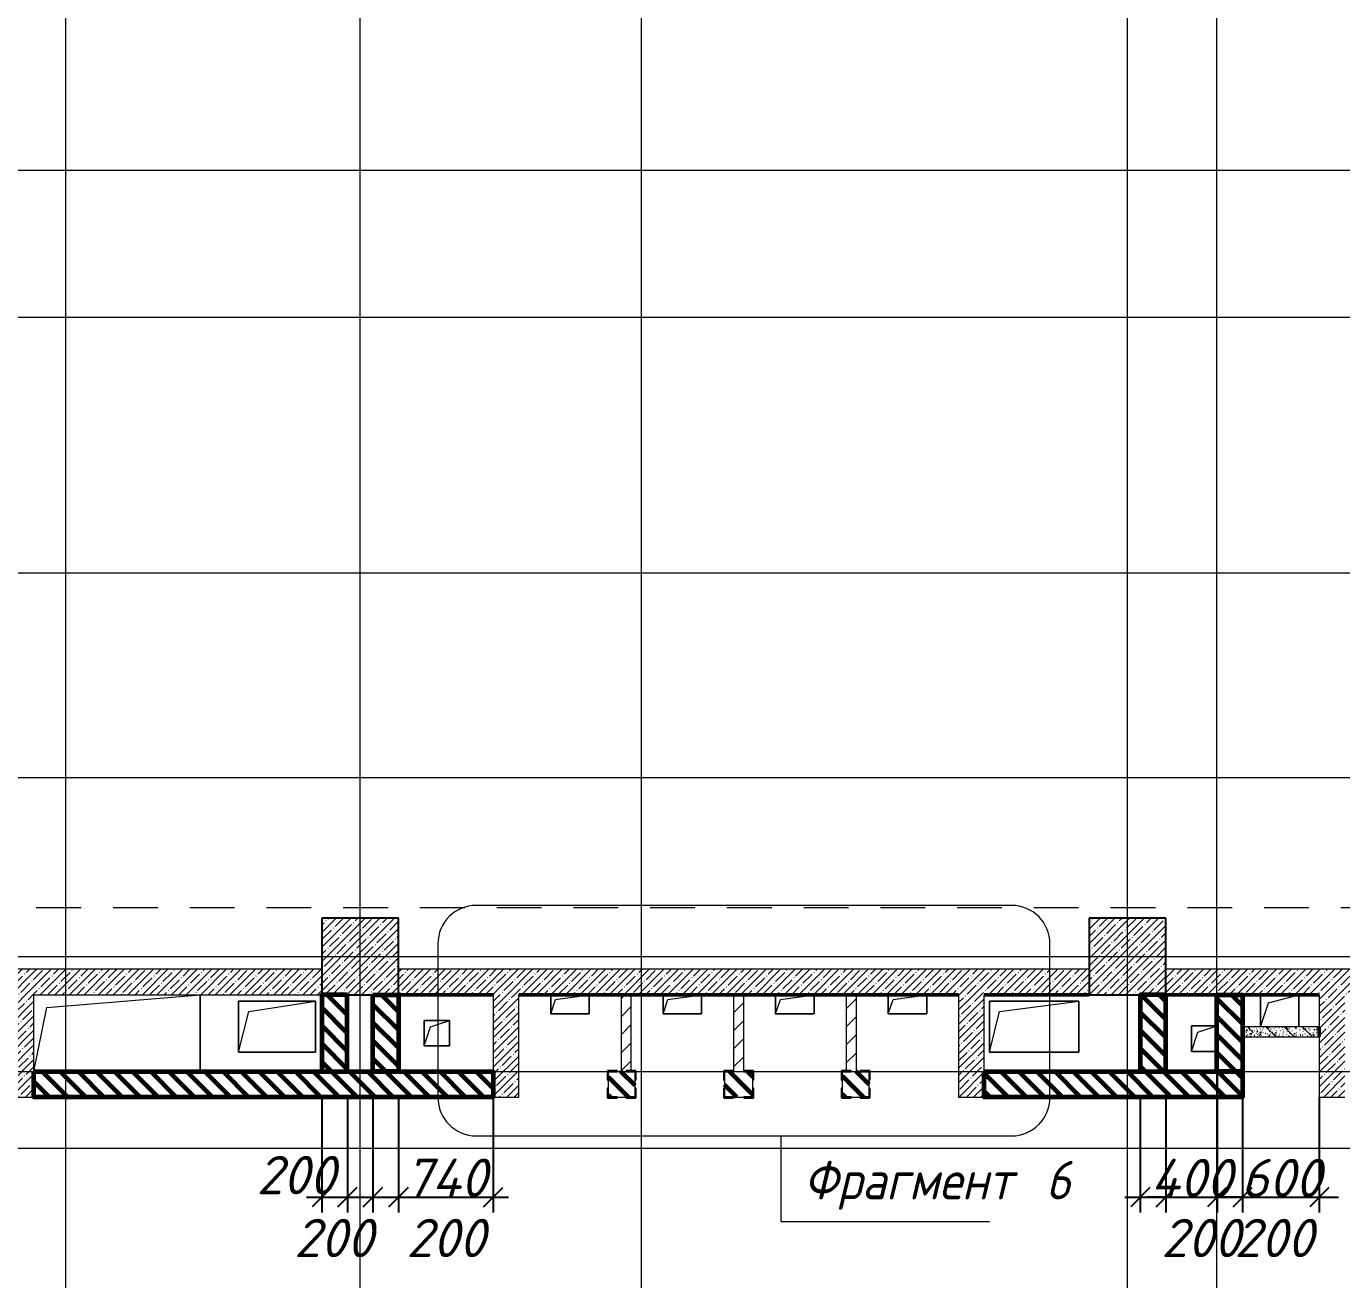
# Model space of a CAD drawing. Header units: millimetres. Extents: x 12986 to 523328, y -9759 to 30092.
# Drawn here: x 290947 to 301232, y 6706 to 16509 of the extents above; entities that cross this region are included whole.
import ezdxf

# ---------------------------------------------------------------- set-up
doc = ezdxf.new("R2010")
doc.units = ezdxf.units.MM
doc.linetypes.add('01 Штриховая _4 мм_', pattern=[600, 350, -250])
for name, color, linetype, lineweight in [('5) Блок ячеистый', 160, 'Continuous', 60), ('A-ANNO-DIMS', 7, 'Continuous', 9), ('A-ANNO-SYMB', 7, 'Continuous', 9), ('A-DETL-1', 7, 'Continuous', 50), ('A-FLOR', 7, 'Continuous', 9), ('A-GENM', 7, 'Continuous', 9), ('A-GENM-1', 7, 'Continuous', 25), ('A-WALL-FNSH-2', 7, 'Continuous', 5), ('A-WALL-FNSH-4', 250, 'Continuous', 13), ('A-WALL-PATT-1', 7, 'Continuous', 5), ('A-WALL-PATT-3', 250, 'Continuous', 5), ('A-WALL-PATT-4', 250, 'Continuous', 5), ('G-ANNO-SYMB-1', 7, '01 Штриховая _4 мм_', 9), ('S-COLS', 7, 'Continuous', 9), ('S-COLS-1', 7, 'Continuous', 5), ('S-COLS-2', 7, 'Continuous', 25), ('Оси-1', 7, 'Continuous', 20)]:
    doc.layers.add(name, color=color, linetype=linetype, lineweight=lineweight)
for name, color, linetype, lineweight, true_color in [('A-WALL-3', 7, 'Continuous', 5, 0x000000), ('A-WALL-7', 7, 'Continuous', 5, 0x008000), ('A-WALL-FNSH-3', 7, 'Continuous', 13, 0x008000)]:
    doc.layers.add(name, color=color, linetype=linetype, lineweight=lineweight, true_color=true_color)
doc.styles.add('ISOCPEUR_I_2', font='isocpeui.ttf', dxfattribs={"height": 300})
doc.styles.add('ISOCPEUR_I_3', font='isocpeui.ttf', dxfattribs={"width": 0.9, "height": 200})
doc.dimstyles.new('ISO-2_0_0_9К_СРЕДНИЙ', dxfattribs={"dimscale": 304.8, "dimtxt": 199.196235, "dimasz": 0.492126, "dimexe": 0.393701, "dimexo": 0, "dimgap": 0, "dimtad": 1, "dimdec": 0, "dimzin": 0, "dimdsep": 46, "dimtxsty": 'ISOCPEUR_I_2', "dimblk1": 'OBLIQUE', "dimblk2": 'OBLIQUE', "dimsah": 1, "dimcen": 0.09, "dimdle": 0.393701, "dimazin": 0, "dimtfac": 1, "dimtdec": 4, "dimtix": 1, "dimtmove": 2, "dimatfit": 3, "dimfxl": 1, "dimtvp": 1, "dimtolj": 1, "dimtzin": 0, "dimarcsym": 2})
doc.dimstyles.new('ISO-2_0_0_9К_СРЕДНИЙ_2', dxfattribs={"dimscale": 304.8, "dimtxt": 199.196235, "dimasz": 0.492126, "dimexe": 0.393701, "dimexo": 0, "dimgap": 0, "dimtad": 1, "dimdec": 0, "dimzin": 0, "dimdsep": 46, "dimtxsty": 'ISOCPEUR_I_2', "dimblk1": 'OBLIQUE', "dimblk2": 'OBLIQUE', "dimsah": 1, "dimcen": 0.09, "dimdle": 0.393701, "dimazin": 0, "dimtfac": 1, "dimtdec": 4, "dimtix": 1, "dimtmove": 0, "dimatfit": 3, "dimfxl": 1, "dimtvp": 1, "dimtolj": 1, "dimtzin": 0, "dimarcsym": 2})
pattern_1 = [(135, (239096.85, -2765.93), (-70.71068, -70.71068), [])]
pattern_2 = [(45, (239096.85, -2765.93), (-57.02463, 57.02463), []), (45, (239153.876, -2765.93), (-57.02463, 57.02463), [100.806, -20.161, 3.353, -16.808])]
pattern_3 = [(45, (239096.85, -2765.93), (-70.71068, 70.71068), [])]

# ---------------------------------------------------------------- blocks, each defined once
blk = doc.blocks.new('Колонна_Несущая_Прямоугольное сечение - 600х600-V17-АР1_1_Кладочный план 2 этажа')
at = {"layer": 'S-COLS-1'}
h = blk.add_hatch(dxfattribs=at)
h.set_pattern_fill('FP_27', color=256, style=0, pattern_type=2)
h.set_pattern_definition([(45, (-54460, -12000), (-57.02463, 57.02463), []), (45, (-54402.975, -12000), (-57.02463, 57.02463), [100.806, -20.161, 3.353, -16.808])])
h.paths.add_polyline_path([(-300, -300), (300, -300), (300, 300), (-300, 300)], flags=0)
at = {"layer": 'S-COLS-2'}
for p, q in [((300, 300), (-300, 300)), ((-300, 300), (-300, -300)), ((300, -300), (300, 300)), ((-300, -300), (300, -300))]:
    blk.add_line(p, q, dxfattribs=at)
blk = doc.blocks.new('Колонна_Несущая_Прямоугольное сечение - 600х600-V21-АР1_1_Кладочный план 2 этажа')
at = {"layer": 'S-COLS-1'}
h = blk.add_hatch(dxfattribs=at)
h.set_pattern_fill('FP_31', color=256, style=0, pattern_type=2)
h.set_pattern_definition([(45, (-60460, -12000), (-57.02463, 57.02463), []), (45, (-60402.975, -12000), (-57.02463, 57.02463), [100.806, -20.161, 3.353, -16.808])])
h.paths.add_polyline_path([(-300, -300), (300, -300), (300, 300), (-300, 300)], flags=0)
at = {"layer": 'S-COLS-2'}
for p, q in [((300, 300), (-300, 300)), ((-300, 300), (-300, -300)), ((300, -300), (300, 300)), ((-300, -300), (300, -300))]:
    blk.add_line(p, q, dxfattribs=at)
blk = doc.blocks.new('AR_Отверстие прямоугольное _в плите_ - AR_Отверстие прямоугольное _в плите_-V63-АР1_1_Кладочный план 2 этажа')
at = {"layer": 'A-GENM'}
for p, q in [((-550, 200), (650, 300)), ((650, -300), (650, 300)), ((-650, -300), (-550, 200))]:
    blk.add_line(p, q, dxfattribs=at)
blk = doc.blocks.new('AR_Отверстие прямоугольное _в плите_ - AR_Отверстие прямоугольное _в плите_-24469724-АР1_1_Кладочный план 2 этажа')
at = {"layer": 'A-GENM'}
for p, q in [((300, 200), (-300, 200)), ((-300, 200), (-300, -200)), ((-300, -200), (-220, 120)), ((-220, 120), (300, 200)), ((300, -200), (300, 200)), ((-300, -200), (300, -200))]:
    blk.add_line(p, q, dxfattribs=at)
blk = doc.blocks.new('AR_Отверстие прямоугольное _в плите_ - AR_Отверстие прямоугольное _в плите_-V57-АР1_1_Кладочный план 2 этажа')
at = {"layer": 'A-GENM'}
for p, q in [((100, 100), (-100, 100)), ((-100, 100), (-100, -100)), ((-100, -100), (-50, 50)), ((-50, 50), (100, 100)), ((100, -100), (100, 100)), ((-100, -100), (100, -100))]:
    blk.add_line(p, q, dxfattribs=at)
blk = doc.blocks.new('AR_Отверстие прямоугольное _в плите_ - AR_Отверстие прямоугольное _в плите_-24470276-АР1_1_Кладочный план 2 этажа')
at = {"layer": 'A-GENM'}
for p, q in [((-150, 75), (-150, -75)), ((-150, -75), (-112.5, 37.5)), ((-112.5, 37.5), (150, 75)), ((150, -75), (150, 75)), ((-150, -75), (150, -75))]:
    blk.add_line(p, q, dxfattribs=at)
blk = doc.blocks.new('AR_Отверстие прямоугольное _в плите_ - AR_Отверстие прямоугольное _в плите_-24509922-АР1_1_Кладочный план 2 этажа')
at = {"layer": 'A-GENM'}
for p, q in [((350, 200), (-350, 200)), ((-350, 200), (-350, -200)), ((-350, -200), (-270, 120)), ((-270, 120), (350, 200)), ((350, -200), (350, 200)), ((-350, -200), (350, -200))]:
    blk.add_line(p, q, dxfattribs=at)
blk = doc.blocks.new('AR_Отверстие прямоугольное _в плите_ - AR_Отверстие прямоугольное _в плите_-V64-АР1_1_Кладочный план 2 этажа')
at = {"layer": 'A-GENM'}
for p, q in [((100, 100), (-100, 100)), ((-100, 100), (-100, -100)), ((-100, -100), (-50, 50)), ((-50, 50), (100, 100)), ((-100, -100), (100, -100))]:
    blk.add_line(p, q, dxfattribs=at)
blk = doc.blocks.new('AR_Отверстие прямоугольное _в плите_ - AR_Отверстие прямоугольное _в плите_-24475698-АР1_1_Кладочный план 2 этажа')
at = {"layer": 'A-GENM'}
for p, q in [((-150, 125), (-150, -125)), ((-87.5, 62.5), (150, 125)), ((150, -125), (150, 125)), ((-150, -125), (-87.5, 62.5))]:
    blk.add_line(p, q, dxfattribs=at)
blk = doc.blocks.new('Фахверк_СКБ_Уголок - Ф-18_1_200х3550 h_все крепления развернуты-28533997-АР1_1_Кладочный план 2 этажа')
at = {"layer": 'A-GENM-1'}
for p, q in [((200, 156), (125, 156)), ((125, 156), (125, 81)), ((131, 81), (131, 150)), ((131, 150), (200, 150)), ((200, 150), (200, 156)), ((125, 81), (131, 81)), ((131, 19), (125, 19)), ((125, 19), (125, -56)), ((131, -50), (131, 19)), ((125, -56), (200, -56)), ((200, -50), (131, -50)), ((200, -56), (200, -50))]:
    blk.add_line(p, q, dxfattribs=at)
blk = doc.blocks.new('План этажа - длина полки 8 мм-17663127-АР1_1_Кладочный план 2 этажа')
at = {"layer": 'A-ANNO-SYMB'}
blk.add_line((-4, 0), (4, 0), dxfattribs=at)
blk = doc.blocks.new('_Oblique')
at = {"color": 0, "linetype": 'ByBlock', "lineweight": -2}
blk.add_line((-0.5, -0.5), (0.5, 0.5), dxfattribs=at)
blk = doc.blocks.new('*D2471')
at = {"layer": 'A-ANNO-DIMS', "color": 0, "lineweight": -2, "transparency": 16777216}
for p, q in [((293257, 8131), (293257, 7231)), ((293457, 8131), (293457, 7231)), ((293137, 7351), (293577, 7351))]:
    blk.add_line(p, q, dxfattribs=at)
at = {"layer": 'Defpoints', "color": 0, "transparency": 16777216}
for p in [(293257, 8131), (293457, 8131), (293457, 7351)]:
    blk.add_point(p, dxfattribs=at)
at = {"layer": 'A-ANNO-DIMS', "color": 0, "lineweight": -2, "transparency": 16777216, "xscale": 150, "yscale": 150, "zscale": 150, "rotation": 180}
blk.add_blockref('_Oblique', (293257, 7351), dxfattribs=at)
at = {"layer": 'A-ANNO-DIMS', "color": 0, "lineweight": -2, "transparency": 16777216, "xscale": 150, "yscale": 150, "zscale": 150}
blk.add_blockref('_Oblique', (293457, 7351), dxfattribs=at)
at = {"layer": 'A-ANNO-DIMS', "color": 0, "transparency": 16777216, "insert": (292747, 7674), "char_height": 300, "width": 455.09, "attachment_point": 1, "line_spacing_factor": 1.149209, "style": 'ISOCPEUR_I_2'}
blk.add_mtext('\\A1;200', dxfattribs=at)
blk = doc.blocks.new('*D2472')
at = {"layer": 'A-ANNO-DIMS', "color": 0, "lineweight": -2, "transparency": 16777216}
for p, q in [((293457, 8131), (293457, 7231)), ((293657, 8131), (293657, 7231)), ((293337, 7351), (293777, 7351))]:
    blk.add_line(p, q, dxfattribs=at)
at = {"layer": 'Defpoints', "color": 0, "transparency": 16777216}
for p in [(293457, 8131), (293657, 8131), (293657, 7351)]:
    blk.add_point(p, dxfattribs=at)
at = {"layer": 'A-ANNO-DIMS', "color": 0, "lineweight": -2, "transparency": 16777216, "xscale": 150, "yscale": 150, "zscale": 150, "rotation": 180}
blk.add_blockref('_Oblique', (293457, 7351), dxfattribs=at)
at = {"layer": 'A-ANNO-DIMS', "color": 0, "lineweight": -2, "transparency": 16777216, "xscale": 150, "yscale": 150, "zscale": 150}
blk.add_blockref('_Oblique', (293657, 7351), dxfattribs=at)
at = {"layer": 'A-ANNO-DIMS', "color": 0, "transparency": 16777216, "insert": (293041, 7182), "char_height": 300, "width": 455.09, "attachment_point": 1, "line_spacing_factor": 1.149209, "style": 'ISOCPEUR_I_2'}
blk.add_mtext('\\A1;200', dxfattribs=at)
blk = doc.blocks.new('*D2473')
at = {"layer": 'A-ANNO-DIMS', "color": 0, "lineweight": -2, "transparency": 16777216}
for p, q in [((293657, 8131), (293657, 7231)), ((293857, 8131), (293857, 7231)), ((293537, 7351), (293977, 7351))]:
    blk.add_line(p, q, dxfattribs=at)
at = {"layer": 'Defpoints', "color": 0, "transparency": 16777216}
for p in [(293657, 8131), (293857, 8131), (293857, 7351)]:
    blk.add_point(p, dxfattribs=at)
at = {"layer": 'A-ANNO-DIMS', "color": 0, "lineweight": -2, "transparency": 16777216, "xscale": 150, "yscale": 150, "zscale": 150, "rotation": 180}
blk.add_blockref('_Oblique', (293657, 7351), dxfattribs=at)
at = {"layer": 'A-ANNO-DIMS', "color": 0, "lineweight": -2, "transparency": 16777216, "xscale": 150, "yscale": 150, "zscale": 150}
blk.add_blockref('_Oblique', (293857, 7351), dxfattribs=at)
at = {"layer": 'A-ANNO-DIMS', "color": 0, "transparency": 16777216, "insert": (293918, 7182), "char_height": 300, "width": 455.09, "attachment_point": 1, "line_spacing_factor": 1.149209, "style": 'ISOCPEUR_I_2'}
blk.add_mtext('\\A1;200', dxfattribs=at)
blk = doc.blocks.new('*D2474')
at = {"layer": 'A-ANNO-DIMS', "color": 0, "lineweight": -2, "transparency": 16777216}
for p, q in [((293857, 8131), (293857, 7231)), ((294597, 8134), (294597, 7231)), ((293737, 7351), (294717, 7351))]:
    blk.add_line(p, q, dxfattribs=at)
at = {"layer": 'Defpoints', "color": 0, "transparency": 16777216}
for p in [(293857, 8131), (294597, 8134), (294597, 7351)]:
    blk.add_point(p, dxfattribs=at)
at = {"layer": 'A-ANNO-DIMS', "color": 0, "lineweight": -2, "transparency": 16777216, "xscale": 150, "yscale": 150, "zscale": 150, "rotation": 180}
blk.add_blockref('_Oblique', (293857, 7351), dxfattribs=at)
at = {"layer": 'A-ANNO-DIMS', "color": 0, "lineweight": -2, "transparency": 16777216, "xscale": 150, "yscale": 150, "zscale": 150}
blk.add_blockref('_Oblique', (294597, 7351), dxfattribs=at)
at = {"layer": 'A-ANNO-DIMS', "color": 0, "transparency": 16777216, "insert": (294227, 7503), "char_height": 300, "width": 473.47, "attachment_point": 5, "style": 'ISOCPEUR_I_2'}
blk.add_mtext('\\A1;740', dxfattribs=at)
blk = doc.blocks.new('*D2475')
at = {"layer": 'A-ANNO-DIMS', "color": 0, "lineweight": -2, "transparency": 16777216}
for p, q in [((299657, 8131), (299657, 7231)), ((299857, 8131), (299857, 7231)), ((299537, 7351), (299977, 7351))]:
    blk.add_line(p, q, dxfattribs=at)
at = {"layer": 'Defpoints', "color": 0, "transparency": 16777216}
for p in [(299657, 8131), (299857, 8131), (299857, 7351)]:
    blk.add_point(p, dxfattribs=at)
at = {"layer": 'A-ANNO-DIMS', "color": 0, "lineweight": -2, "transparency": 16777216, "xscale": 150, "yscale": 150, "zscale": 150, "rotation": 180}
blk.add_blockref('_Oblique', (299657, 7351), dxfattribs=at)
at = {"layer": 'A-ANNO-DIMS', "color": 0, "lineweight": -2, "transparency": 16777216, "xscale": 150, "yscale": 150, "zscale": 150}
blk.add_blockref('_Oblique', (299857, 7351), dxfattribs=at)
at = {"layer": 'A-ANNO-DIMS', "color": 0, "transparency": 16777216, "insert": (299821, 7182), "char_height": 300, "width": 455.09, "attachment_point": 1, "line_spacing_factor": 1.149209, "style": 'ISOCPEUR_I_2'}
blk.add_mtext('\\A1;200', dxfattribs=at)
blk = doc.blocks.new('*D2476')
at = {"layer": 'A-ANNO-DIMS', "color": 0, "lineweight": -2, "transparency": 16777216}
for p, q in [((300257, 8334), (300257, 7231)), ((299857, 8131), (299857, 7231)), ((299857, 7351), (299707, 7351)), ((299857, 7351), (300257, 7351)), ((300257, 7351), (300407, 7351))]:
    blk.add_line(p, q, dxfattribs=at)
at = {"layer": 'Defpoints', "color": 0, "transparency": 16777216}
for p in [(300257, 8334), (299857, 8131), (300257, 7351)]:
    blk.add_point(p, dxfattribs=at)
at = {"layer": 'A-ANNO-DIMS', "color": 0, "lineweight": -2, "transparency": 16777216, "xscale": 150, "yscale": 150, "zscale": 150}
blk.add_blockref('_Oblique', (299857, 7351), dxfattribs=at)
at = {"layer": 'A-ANNO-DIMS', "color": 0, "lineweight": -2, "transparency": 16777216, "xscale": 150, "yscale": 150, "zscale": 150, "rotation": 180}
blk.add_blockref('_Oblique', (300257, 7351), dxfattribs=at)
at = {"layer": 'A-ANNO-DIMS', "color": 0, "transparency": 16777216, "insert": (300057, 7501), "char_height": 300, "width": 473.47, "attachment_point": 5, "style": 'ISOCPEUR_I_2'}
blk.add_mtext('\\A1;400', dxfattribs=at)
blk = doc.blocks.new('*D2477')
at = {"layer": 'A-ANNO-DIMS', "color": 0, "lineweight": -2, "transparency": 16777216}
for p, q in [((300257, 8334), (300257, 7231)), ((300457, 8134), (300457, 7231)), ((300137, 7351), (300577, 7351))]:
    blk.add_line(p, q, dxfattribs=at)
at = {"layer": 'Defpoints', "color": 0, "transparency": 16777216}
for p in [(300257, 8334), (300457, 8134), (300457, 7351)]:
    blk.add_point(p, dxfattribs=at)
at = {"layer": 'A-ANNO-DIMS', "color": 0, "lineweight": -2, "transparency": 16777216, "xscale": 150, "yscale": 150, "zscale": 150, "rotation": 180}
blk.add_blockref('_Oblique', (300257, 7351), dxfattribs=at)
at = {"layer": 'A-ANNO-DIMS', "color": 0, "lineweight": -2, "transparency": 16777216, "xscale": 150, "yscale": 150, "zscale": 150}
blk.add_blockref('_Oblique', (300457, 7351), dxfattribs=at)
at = {"layer": 'A-ANNO-DIMS', "color": 0, "transparency": 16777216, "insert": (300393, 7182), "char_height": 300, "width": 455.09, "attachment_point": 1, "line_spacing_factor": 1.149209, "style": 'ISOCPEUR_I_2'}
blk.add_mtext('\\A1;200', dxfattribs=at)
blk = doc.blocks.new('*D2478')
at = {"layer": 'A-ANNO-DIMS', "color": 0, "lineweight": -2, "transparency": 16777216}
for p, q in [((300457, 8134), (300457, 7231)), ((301057, 8134), (301057, 7231)), ((300457, 7351), (300307, 7351)), ((300457, 7351), (301057, 7351)), ((301057, 7351), (301207, 7351))]:
    blk.add_line(p, q, dxfattribs=at)
at = {"layer": 'Defpoints', "color": 0, "transparency": 16777216}
for p in [(300457, 8134), (301057, 8134), (301057, 7351)]:
    blk.add_point(p, dxfattribs=at)
at = {"layer": 'A-ANNO-DIMS', "color": 0, "lineweight": -2, "transparency": 16777216, "xscale": 150, "yscale": 150, "zscale": 150}
blk.add_blockref('_Oblique', (300457, 7351), dxfattribs=at)
at = {"layer": 'A-ANNO-DIMS', "color": 0, "lineweight": -2, "transparency": 16777216, "xscale": 150, "yscale": 150, "zscale": 150, "rotation": 180}
blk.add_blockref('_Oblique', (301057, 7351), dxfattribs=at)
at = {"layer": 'A-ANNO-DIMS', "color": 0, "transparency": 16777216, "insert": (300757, 7501), "char_height": 300, "width": 455.09, "attachment_point": 5, "style": 'ISOCPEUR_I_2'}
blk.add_mtext('\\A1;600', dxfattribs=at)

msp = doc.modelspace()

# ---------------------------------------------------------------- hatches: boundary and pattern name
at = {"layer": '5) Блок ячеистый'}
h = msp.add_hatch(dxfattribs=at)
h.set_pattern_fill('FP_22', color=256, style=0, pattern_type=2)
h.set_pattern_definition(pattern_1)
h.paths.add_polyline_path([(293256.85081, 8334.06731), (293456.85081, 8334.06731), (293456.85081, 8934.06708), (293256.85081, 8934.06708)], flags=0)
h = msp.add_hatch(dxfattribs=at)
h.set_pattern_fill('FP_22', color=256, style=0, pattern_type=2)
h.set_pattern_definition(pattern_1)
h.paths.add_polyline_path([(293656.85081, 8334.06731), (293856.85081, 8334.06731), (293856.85081, 8934.06708), (293656.85081, 8934.06708)], flags=0)
h = msp.add_hatch(dxfattribs=at)
h.set_pattern_fill('FP_22', color=256, style=0, pattern_type=2)
h.set_pattern_definition(pattern_1)
h.paths.add_polyline_path([(299656.85081, 8334.06731), (299856.85081, 8334.06731), (299856.85081, 8934.06718), (299656.85081, 8934.06718)], flags=0)
h = msp.add_hatch(dxfattribs=at)
h.set_pattern_fill('FP_22', color=256, style=0, pattern_type=2)
h.set_pattern_definition(pattern_1)
h.paths.add_polyline_path([(300287.86644, 8334.06731), (300456.85081, 8334.06731), (300456.85081, 8934.06731), (300256.85081, 8934.06731), (300256.85081, 8334.06731)], flags=0)
h = msp.add_hatch(dxfattribs=at)
h.set_pattern_fill('FP_22', color=256, style=0, pattern_type=2)
h.set_pattern_definition(pattern_1)
h.paths.add_polyline_path([(294596.85078, 8134.06731), (294596.85078, 8334.06731), (291006.85073, 8334.06731), (291006.85073, 8134.06731), (294158.80394, 8134.06731)], flags=0)
h = msp.add_hatch(dxfattribs=at)
h.set_pattern_fill('FP_22', color=256, style=0, pattern_type=2)
h.set_pattern_definition(pattern_1)
h.paths.add_polyline_path([(297326.85078, 8134.06731), (297536.85078, 8134.06731), (297536.85078, 8334.06731), (297326.85078, 8334.06731), (297326.85078, 8203.06731)], flags=0)
h.paths.add_polyline_path([(295565.85078, 8134.06731), (295706.85078, 8134.06731), (295706.85078, 8334.06731), (295496.85078, 8334.06731), (295496.85078, 8134.06731)], flags=0)
h.paths.add_polyline_path([(296406.85078, 8134.06731), (296626.85078, 8134.06731), (296626.85078, 8334.06731), (296406.85078, 8334.06731), (296406.85078, 8203.06731)], flags=0)
h = msp.add_hatch(dxfattribs=at)
h.set_pattern_fill('FP_22', color=256, style=0, pattern_type=2)
h.set_pattern_definition(pattern_1)
h.paths.add_polyline_path([(298755.60081, 8134.06731), (300456.85081, 8134.06731), (300456.85081, 8334.06731), (298436.85078, 8334.06731), (298436.85078, 8134.06731)], flags=0)
at = {"layer": 'A-WALL-PATT-1'}
h = msp.add_hatch(dxfattribs=at)
h.set_pattern_fill('FP_7', color=256, style=0, pattern_type=2)
h.set_pattern_definition(pattern_2)
h.paths.add_polyline_path([(291006.85067, 8134.06731), (291006.85067, 9134.06713), (290806.85067, 9134.06713), (290806.85067, 8134.06731)], flags=0)
h = msp.add_hatch(dxfattribs=at)
h.set_pattern_fill('FP_7', color=256, style=0, pattern_type=2)
h.set_pattern_definition(pattern_2)
h.paths.add_polyline_path([(291006.85067, 8934.06713), (293256.85081, 8934.06713), (293256.85081, 9134.06713), (291006.85067, 9134.06713)], flags=0)
h = msp.add_hatch(dxfattribs=at)
h.set_pattern_fill('FP_7', color=256, style=0, pattern_type=2)
h.set_pattern_definition(pattern_2)
h.paths.add_polyline_path([(293856.85081, 8934.06713), (299256.85081, 8934.06718), (299256.85081, 9134.06713), (293856.85081, 9134.06713)], flags=0)
h = msp.add_hatch(dxfattribs=at)
h.set_pattern_fill('FP_7', color=256, style=0, pattern_type=2)
h.set_pattern_definition(pattern_2)
h.paths.add_polyline_path([(302356.85081, 8934.06713), (305256.85081, 8934.06718), (305256.85081, 9134.06713), (299856.85081, 9134.06713), (299856.85081, 8934.06718), (302276.85081, 8934.06713)], flags=0)
h = msp.add_hatch(dxfattribs=at)
h.set_pattern_fill('FP_7', color=256, style=0, pattern_type=2)
h.set_pattern_definition(pattern_2)
h.paths.add_polyline_path([(294596.85078, 8134.06731), (294796.85078, 8134.06731), (294796.85078, 8934.06713), (294596.85078, 8934.06713)], flags=0)
h = msp.add_hatch(dxfattribs=at)
h.set_pattern_fill('FP_7', color=256, style=0, pattern_type=2)
h.set_pattern_definition(pattern_2)
h.paths.add_polyline_path([(298236.85078, 8134.06731), (298436.85078, 8134.06731), (298436.85078, 8934.06713), (298236.85078, 8934.06713)], flags=0)
h = msp.add_hatch(dxfattribs=at)
h.set_pattern_fill('FP_7', color=256, style=0, pattern_type=2)
h.set_pattern_definition(pattern_2)
h.paths.add_polyline_path([(301056.85081, 8134.06731), (301256.85081, 8134.06731), (301256.85081, 8934.06713), (301056.85081, 8934.06713), (301056.85081, 8604.06713)], flags=0)
at = {"layer": 'A-WALL-PATT-3'}
h = msp.add_hatch(dxfattribs=at)
h.set_pattern_fill('FP_24', color=256, style=0, pattern_type=2)
h.set_pattern_definition(pattern_3)
h.paths.add_polyline_path([(295637.85078, 8334.06731), (295637.85078, 8340.06731), (295677.09065, 8340.06731), (295677.09065, 8934.06713), (295597.09065, 8934.06713), (295597.09065, 8334.06731)], flags=0)
h = msp.add_hatch(dxfattribs=at)
h.set_pattern_fill('FP_24', color=256, style=0, pattern_type=2)
h.set_pattern_definition(pattern_3)
h.paths.add_polyline_path([(296477.09065, 8334.06731), (296557.09065, 8334.06731), (296557.09065, 8934.06713), (296477.09065, 8934.06713)], flags=0)
h = msp.add_hatch(dxfattribs=at)
h.set_pattern_fill('FP_24', color=256, style=0, pattern_type=2)
h.set_pattern_definition(pattern_3)
h.paths.add_polyline_path([(297395.85078, 8334.06731), (297437.09065, 8334.06731), (297437.09065, 8934.06713), (297357.09065, 8934.06713), (297357.09065, 8340.06731), (297395.85078, 8340.06731)], flags=0)
at = {"layer": 'A-WALL-PATT-4'}
h = msp.add_hatch(dxfattribs=at)
h.set_pattern_fill('FP_25', color=256, style=0, pattern_type=2)
h.set_pattern_definition([(50, (239096.85, -2765.93), (72.873764, -6.37607), [7.62, -83.82]), (355, (239096.85, -2765.93), (-14.09699, 76.42244), [6.096, -67.056]), (100.451, (239102.924, -2766.464), (58.776964, 70.04687), [6.476, -71.236]), (46.184, (239096.85, -2745.61), (108.43142, -16.81745), [11.43, -125.73]), (96.636, (239105.89, -2747.01), (94.961, 98.97089), [9.714, -106.854]), (351.184, (239096.85, -2745.61), (94.96227, 98.97018), [9.144, -100.584]), (21, (239107.01, -2750.69), (60.64565, -40.90654), [7.62, -83.82]), (326, (239107.01, -2750.69), (24.72083, 73.67493), [6.096, -67.056]), (71.451, (239112.065, -2754.1), (85.36689, 32.76874), [6.476, -71.236]), (37.5, (239096.85, -2765.933), (1.235525, 33.822432), [3.353, -62.89, 3.353, -64.719, -67.31]), (37.5, (239096.85, -2765.933), (1.235525, 33.822432), [-134.315, 3.353, -63.957]), (7.5, (239096.85, -2765.933), (26.728146, 40.07255), [3.353, -35.458, 3.353, -61.366, -25.654]), (7.5, (239096.85, -2765.933), (26.728146, 40.07255), [-103.53, 3.353, -22.301]), (327.5, (239074.194, -2765.933), (54.236318, -2.292117), [3.353, -22.047, 3.353, -75.895, -105.156]), (327.5, (239074.194, -2765.933), (54.236318, -2.292117), [-104.648, 3.353, -101.803]), (317.5, (239064.034, -2765.933), (59.25158, 10.17014), [3.353, -29.667, 3.353, -49.276, -74.676]), (317.5, (239064.034, -2765.933), (59.25158, 10.17014), [-85.649, 3.353, -71.323])])
h.paths.add_polyline_path([(300456.85081, 8604.06713), (301056.85081, 8604.06713), (301056.85081, 8684.06713), (300456.85081, 8684.06713)], flags=0)
h = msp.add_hatch(dxfattribs=at)
h.set_pattern_fill('FP_26', color=256, style=0, pattern_type=2)
h.set_pattern_definition([(135, (239096.85, -2765.93), (-142.5612, -142.5612), []), (135, (239239.41, -2765.93), (-142.5612, -142.5612), [252.016, -50.403, 3.353, -47.05])])
h.paths.add_polyline_path([(300456.85081, 8604.06713), (301056.85081, 8604.06713), (301056.85081, 8684.06713), (300456.85081, 8684.06713)], flags=0)

# ---------------------------------------------------------------- linework, layer by layer
at = {"layer": '5) Блок ячеистый'}
for points in [[(293456.85081, 8934.06708), (293256.85081, 8934.06708), (293256.85081, 8334.06731), (293456.85081, 8334.06731)], [(293656.85081, 8934.06708), (293856.85081, 8934.06708), (293856.85081, 8334.0673), (293656.85081, 8334.0673)], [(299656.85081, 8334.06731), (299856.85081, 8334.06731), (299856.85081, 8934.06718), (299656.85081, 8934.06718)], [(300256.85078, 8934.06731), (300456.85081, 8934.06731), (300456.85081, 8334.06731), (300256.85078, 8334.06731)], [(291006.85067, 8334.06731), (294596.85078, 8334.06731), (294596.85078, 8134.06731), (291006.85067, 8134.06731)], [(298436.85078, 8334.06731), (300456.85081, 8334.06731), (300456.85081, 8134.06731), (298436.85078, 8134.06731)]]:
    msp.add_lwpolyline(points, close=True, dxfattribs=at)
at = {"layer": 'A-ANNO-SYMB'}
for p, q in [((298650.52483, 9633.43181), (294465.00076, 9633.43181)), ((294165.00076, 9333.43181), (294165.00076, 8130.61724)), ((298950.52483, 8130.61724), (298950.52483, 9333.43181)), ((294465.00076, 7830.61724), (298650.52483, 7830.61724)), ((296845.7889, 7830.61724), (296845.7889, 7160.92885)), ((296845.7889, 7160.92885), (297678.73129, 7160.92885))]:
    msp.add_line(p, q, dxfattribs=at)
for centre, start, end in [((294465.00076, 9333.43181), 90, 180), ((298650.52483, 9333.43181), 0, 90), ((294465.00076, 8130.61724), 180, 270), ((298650.52483, 8130.61724), 270, 0)]:
    msp.add_arc(centre, 300, start, end, dxfattribs=at)
at = {"layer": 'A-DETL-1'}
for p, q in [((293856.85081, 8934.06713), (294596.85078, 8934.06713)), ((294796.85078, 8934.06713), (298236.85078, 8934.06713)), ((298436.85078, 8934.06713), (299256.85081, 8934.06713)), ((299856.85081, 8934.06713), (301056.85081, 8934.06713)), ((301056.85081, 8604.06713), (301056.85081, 8684.06713))]:
    msp.add_line(p, q, dxfattribs=at)
at = {"layer": 'A-FLOR'}
for p, q in [((292306.85067, 8934.06713), (292306.85067, 8334.06731)), ((292606.85081, 8884.06735), (293206.85081, 8884.06735)), ((292606.85081, 8484.06735), (292606.85081, 8884.06735)), ((293206.85081, 8884.06735), (293206.85081, 8484.06735)), ((295046.85078, 8784.06713), (295046.85078, 8934.06713)), ((295346.85078, 8934.06713), (295346.85078, 8784.06713)), ((295926.09065, 8784.06713), (295926.09065, 8934.06713)), ((296226.09065, 8934.06713), (296226.09065, 8784.06713)), ((296806.09065, 8784.06713), (296806.09065, 8934.06713)), ((297106.09065, 8934.06713), (297106.09065, 8784.06713)), ((297686.85078, 8784.06713), (297686.85078, 8934.06713)), ((297986.85078, 8934.06713), (297986.85078, 8784.06713)), ((298476.85078, 8884.0673), (299176.85078, 8884.0673)), ((298476.85078, 8484.0673), (298476.85078, 8884.0673)), ((299176.85078, 8884.0673), (299176.85078, 8484.0673)), ((300596.85081, 8684.06713), (300596.85081, 8934.06713)), ((300896.85081, 8934.06713), (300896.85081, 8684.06713)), ((295346.85078, 8784.06713), (295046.85078, 8784.06713)), ((296226.09065, 8784.06713), (295926.09065, 8784.06713)), ((297106.09065, 8784.06713), (296806.09065, 8784.06713)), ((297986.85078, 8784.06713), (297686.85078, 8784.06713)), ((294056.85081, 8734.06713), (294256.85081, 8734.06713)), ((294056.85081, 8534.06713), (294056.85081, 8734.06713)), ((294256.85081, 8734.06713), (294256.85081, 8534.06713)), ((300056.85081, 8691.06748), (300256.85081, 8691.06748)), ((300056.85081, 8491.06748), (300056.85081, 8691.06748)), ((293206.85081, 8484.06735), (292606.85081, 8484.06735)), ((294256.85081, 8534.06713), (294056.85081, 8534.06713)), ((299176.85078, 8484.0673), (298476.85078, 8484.0673)), ((300256.85081, 8491.06748), (300056.85081, 8491.06748))]:
    msp.add_line(p, q, dxfattribs=at)
at = {"layer": 'A-WALL-3'}
for p, q in [((293256.85081, 9134.06713), (290806.85067, 9134.06713)), ((299256.85081, 9134.06713), (293856.85081, 9134.06713)), ((305256.85081, 9134.06713), (299856.85081, 9134.06713)), ((291006.85067, 8134.06731), (291006.85067, 8934.06713)), ((291006.85067, 8934.06713), (293256.85081, 8934.06713)), ((294596.85078, 8934.06713), (294596.85078, 8134.06731)), ((294796.85078, 8134.06731), (294796.85078, 8934.06713)), ((298236.85078, 8934.06713), (298236.85078, 8134.06731)), ((298436.85078, 8134.06731), (298436.85078, 8934.06713)), ((301056.85081, 8934.06713), (301056.85081, 8684.06713)), ((301056.85081, 8604.06713), (301056.85081, 8134.06731)), ((290806.85067, 8134.06731), (291006.85067, 8134.06731)), ((294596.85078, 8134.06731), (294796.85078, 8134.06731)), ((298236.85078, 8134.06731), (298436.85078, 8134.06731)), ((301056.85081, 8134.06731), (301256.85081, 8134.06731))]:
    msp.add_line(p, q, dxfattribs=at)
at = {"layer": 'A-WALL-7'}
for p, q in [((295597.09065, 8334.06731), (295637.85078, 8334.06731)), ((296477.09065, 8334.06731), (296557.09065, 8334.06731)), ((297395.85078, 8334.06731), (297437.09065, 8334.06731))]:
    msp.add_line(p, q, dxfattribs=at)
at = {"layer": 'A-WALL-FNSH-2'}
for p, q in [((293256.85081, 8934.06708), (293256.85081, 8334.06731)), ((293456.85081, 8334.06731), (293456.85081, 8934.06708)), ((293656.85081, 8934.06708), (293656.85081, 8334.06731)), ((293856.85081, 8334.06731), (293856.85081, 8934.06708)), ((299656.85081, 8934.06718), (299656.85081, 8334.06731)), ((299856.85081, 8334.06731), (299856.85081, 8934.06718)), ((300456.85081, 8934.06731), (300256.85081, 8934.06731)), ((300256.85081, 8934.06731), (300256.85081, 8334.06731)), ((300456.85081, 8134.06731), (300456.85081, 8934.06731)), ((293256.85081, 8334.06731), (291006.85073, 8334.06731)), ((291006.85073, 8334.06731), (291006.85073, 8134.06731)), ((293656.85081, 8334.06731), (293456.85081, 8334.06731)), ((294596.85078, 8334.06731), (293856.85081, 8334.06731)), ((295597.09065, 8334.06731), (295565.85078, 8334.06731)), ((296477.09065, 8334.06731), (296475.85078, 8334.06731)), ((297467.85078, 8334.06731), (297437.09065, 8334.06731)), ((299656.85081, 8334.06731), (298436.85078, 8334.06731)), ((300256.85081, 8334.06731), (299856.85081, 8334.06731)), ((295496.85078, 8265.06731), (295496.85078, 8203.06731)), ((295706.85078, 8203.06731), (295706.85078, 8265.06731)), ((296406.85078, 8265.06731), (296406.85078, 8203.06731)), ((296626.85078, 8203.06731), (296626.85078, 8265.06731)), ((297326.85078, 8265.06731), (297326.85078, 8203.06731)), ((297536.85078, 8203.06731), (297536.85078, 8265.06731)), ((291006.85073, 8134.06731), (294596.85078, 8134.06731)), ((294596.85078, 8134.06731), (294596.85078, 8134.06731)), ((295565.85078, 8134.06731), (295637.85078, 8134.06731)), ((296475.85078, 8134.06731), (296557.85078, 8134.06731)), ((297395.85078, 8134.06731), (297467.85078, 8134.06731)), ((298436.85078, 8134.06731), (300456.85081, 8134.06731))]:
    msp.add_line(p, q, dxfattribs=at)
at = {"layer": 'A-WALL-FNSH-3'}
for p, q in [((295597.09065, 8934.06713), (295597.09065, 8334.06731)), ((295677.09065, 8340.06731), (295677.09065, 8934.06713)), ((296477.09065, 8934.06713), (296477.09065, 8334.06731)), ((296557.09065, 8334.06731), (296557.09065, 8934.06713)), ((297357.09065, 8934.06713), (297357.09065, 8340.06731)), ((297437.09065, 8334.06731), (297437.09065, 8934.06713))]:
    msp.add_line(p, q, dxfattribs=at)
at = {"layer": 'A-WALL-FNSH-4'}
for p, q in [((301056.85081, 8684.06713), (300456.85081, 8684.06713)), ((300456.85081, 8604.06713), (301056.85081, 8604.06713))]:
    msp.add_line(p, q, dxfattribs=at)
at = {"layer": 'G-ANNO-SYMB-1'}
msp.add_line((282025.05495, 9617.34578), (365873.70751, 9617.34578), dxfattribs=at)
at = {"layer": 'Оси-1'}
for p, q in [((291256.85078, -6915.9327), (291256.85078, 25871.01046)), ((293556.85078, -6915.9327), (293556.85078, 25871.01046)), ((295756.85078, -6915.9327), (295756.85078, 25871.01046)), ((299556.85078, -6915.9327), (299556.85078, 25871.01046)), ((300256.85078, -6915.9327), (300256.85078, 25871.01046)), ((234936.85079, 15384.06737), (365048.47884, 15384.06737)), ((234936.85079, 14234.06737), (365048.47884, 14234.06737)), ((234936.85079, 12234.0673), (365048.47884, 12234.0673)), ((234936.85079, 10634.0673), (365048.47884, 10634.0673)), ((234936.85079, 9234.0673), (365048.47884, 9234.0673)), ((234936.85079, 8334.0673), (365048.47884, 8334.0673)), ((234936.85079, 7734.0673), (365048.47884, 7734.0673))]:
    msp.add_line(p, q, dxfattribs=at)

# ---------------------------------------------------------------- block references
at = {"layer": 'A-ANNO-SYMB', "xscale": 99.99999999999993, "yscale": 99.99999999999993, "zscale": 99.99999999999993}
msp.add_blockref('План этажа - длина полки 8 мм-17663127-АР1_1_Кладочный план 2 этажа', (298078.72863, 7160.92885), dxfattribs=at)
at = {"layer": 'A-GENM'}
for name, p in [('AR_Отверстие прямоугольное _в плите_ - AR_Отверстие прямоугольное _в плите_-V63-АР1_1_Кладочный план 2 этажа', (291656.85067, 8634.06713)), ('AR_Отверстие прямоугольное _в плите_ - AR_Отверстие прямоугольное _в плите_-24469724-АР1_1_Кладочный план 2 этажа', (292906.85081, 8684.06735)), ('AR_Отверстие прямоугольное _в плите_ - AR_Отверстие прямоугольное _в плите_-24470276-АР1_1_Кладочный план 2 этажа', (295196.85078, 8859.06713)), ('AR_Отверстие прямоугольное _в плите_ - AR_Отверстие прямоугольное _в плите_-24470276-АР1_1_Кладочный план 2 этажа', (296076.09065, 8859.06713)), ('AR_Отверстие прямоугольное _в плите_ - AR_Отверстие прямоугольное _в плите_-24470276-АР1_1_Кладочный план 2 этажа', (296956.09065, 8859.06713)), ('AR_Отверстие прямоугольное _в плите_ - AR_Отверстие прямоугольное _в плите_-24470276-АР1_1_Кладочный план 2 этажа', (297836.85078, 8859.06713)), ('AR_Отверстие прямоугольное _в плите_ - AR_Отверстие прямоугольное _в плите_-24509922-АР1_1_Кладочный план 2 этажа', (298826.85078, 8684.0673)), ('AR_Отверстие прямоугольное _в плите_ - AR_Отверстие прямоугольное _в плите_-24475698-АР1_1_Кладочный план 2 этажа', (300746.85081, 8809.06713)), ('AR_Отверстие прямоугольное _в плите_ - AR_Отверстие прямоугольное _в плите_-V57-АР1_1_Кладочный план 2 этажа', (294156.85081, 8634.06713)), ('AR_Отверстие прямоугольное _в плите_ - AR_Отверстие прямоугольное _в плите_-V64-АР1_1_Кладочный план 2 этажа', (300156.85081, 8591.06748))]:
    msp.add_blockref(name, p, dxfattribs=at)
at = {"layer": 'A-GENM-1'}
for p in [(295365.85078, 8184.06731), (296275.85078, 8184.06731), (297195.85078, 8184.06731)]:
    msp.add_blockref('Фахверк_СКБ_Уголок - Ф-18_1_200х3550 h_все крепления развернуты-28533997-АР1_1_Кладочный план 2 этажа', p, dxfattribs=at)
at = {"layer": 'A-GENM-1', "rotation": 180}
for p in [(295837.85078, 8284.06731), (296757.85078, 8284.06731), (297667.85078, 8284.06731)]:
    msp.add_blockref('Фахверк_СКБ_Уголок - Ф-18_1_200х3550 h_все крепления развернуты-28533997-АР1_1_Кладочный план 2 этажа', p, dxfattribs=at)
at = {"layer": 'S-COLS'}
for name, p in [('Колонна_Несущая_Прямоугольное сечение - 600х600-V17-АР1_1_Кладочный план 2 этажа', (293556.85081, 9234.06708)), ('Колонна_Несущая_Прямоугольное сечение - 600х600-V21-АР1_1_Кладочный план 2 этажа', (299556.85081, 9234.06718))]:
    msp.add_blockref(name, p, dxfattribs=at)

# ---------------------------------------------------------------- texts
at = {"layer": 'A-ANNO-SYMB', "char_height": 300, "attachment_point": 1, "style": 'ISOCPEUR_I_3'}
for s, insert, width in [('Фрагмент', (297024.73198, 7634.28382), 2085.1891875), (' 6', (298745.1851, 7634.28382), 432.91125)]:
    msp.add_mtext(s, dxfattribs=dict(at, insert=insert, width=width))

# ---------------------------------------------------------------- dimensions: what is measured, and where the dimension line sits
at = {"layer": 'A-ANNO-DIMS'}
for base, p1, p2, override, picture, middle in [((300256.85081, 7351.33907), (299856.85081, 8131.01931), (300256.85081, 8334.06731), {"dimpost": '<>', "dimfxl": 448.584987}, '*D2476', (300056.85081, 7501.33907)), ((294596.85078, 7351.33907), (293856.85081, 8131.01931), (294596.85078, 8134.06731), {"dimpost": '<>', "dimfxl": 740.006244}, '*D2474', (294226.85079, 7503.27089)), ((301056.85081, 7351.33907), (300456.85081, 8134.06731), (301056.85081, 8134.06731), {"dimpost": '<>', "dimfxl": 600}, '*D2478', (300756.85081, 7501.33907))]:
    dim = msp.add_linear_dim(base=base, p1=p1, p2=p2, dimstyle='ISO-2_0_0_9К_СРЕДНИЙ_2', override=override, dxfattribs=at)
    dim.commit()
    dim.dimension.update_dxf_attribs({"geometry": picture, "text_midpoint": middle})
for base, p1, p2, override, picture, middle in [((300456.85081, 7351.33907), (300256.85081, 8334.06731), (300456.85081, 8134.06731), {"dimpost": '<>', "dimfxl": 282.842712}, '*D2477', (300620.83931, 6982.1676)), ((293456.85081, 7351.33907), (293256.85081, 8131.01931), (293456.85081, 8131.01931), {"dimpost": '<>', "dimfxl": 200}, '*D2471', (292974.20754, 7474.38459)), ((293656.85081, 7351.33907), (293456.85081, 8131.01931), (293656.85081, 8131.01931), {"dimpost": '<>', "dimfxl": 200}, '*D2472', (293268.50059, 6982.1676)), ((293856.85081, 7351.33907), (293656.85081, 8131.01931), (293856.85081, 8131.01931), {"dimpost": '<>', "dimfxl": 200}, '*D2473', (294145.49389, 6982.1676)), ((299856.85081, 7351.33907), (299656.85081, 8131.01931), (299856.85081, 8131.01931), {"dimpost": '<>', "dimfxl": 200}, '*D2475', (300048.32487, 6982.1676))]:
    dim = msp.add_linear_dim(base=base, p1=p1, p2=p2, dimstyle='ISO-2_0_0_9К_СРЕДНИЙ', override=override, dxfattribs=at)
    dim.commit()
    dim.dimension.update_dxf_attribs({"geometry": picture, "text_midpoint": middle, "dimtype": 160})

doc.saveas('drawing.dxf')
